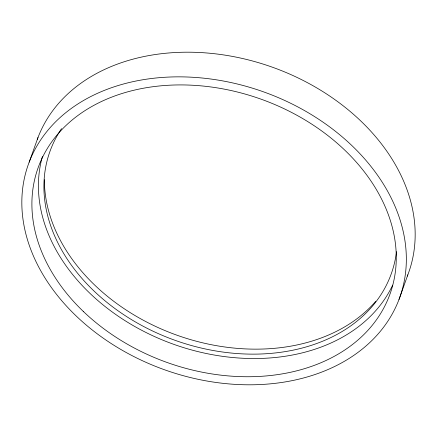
<?xml version="1.0" encoding="UTF-8"?>
<svg xmlns="http://www.w3.org/2000/svg" width="437" height="437" viewBox="0 0 437 437"><rect width="100%" height="100%" fill="white"/><g stroke="black" fill="none" stroke-linecap="round" stroke-linejoin="round"><path stroke-width="0.66" d="M29.175 162.16L38.003 137.502M398.997 299.498A197.262 147.515 19.7 0 0 167.213 77.141A197.262 147.515 19.7 0 0 76.043 315.847A197.262 147.515 19.7 0 0 398.997 299.498L407.825 274.84M37.303 139.387A197.262 147.515 19.7 0 1 275.13 68.199A197.262 147.515 19.7 0 1 407.339 276.091M375.694 301.377A183.174 136.978 19.7 0 1 174.833 334.436A183.174 136.978 19.7 0 1 44.388 179.651M396.512 251.636A181.295 135.568 19.7 0 1 173.068 339.598A181.295 135.568 19.7 0 1 61.53 128.647M392.65 285.148A186.927 139.785 19.7 0 1 171.572 343.542A186.927 139.785 19.7 0 1 42.405 156.528M83.276 311.395A186.927 139.785 19.7 0 0 389.312 295.904A186.927 139.785 19.7 0 0 169.671 85.193A186.927 139.785 19.7 0 0 83.276 311.395"/></g></svg>
